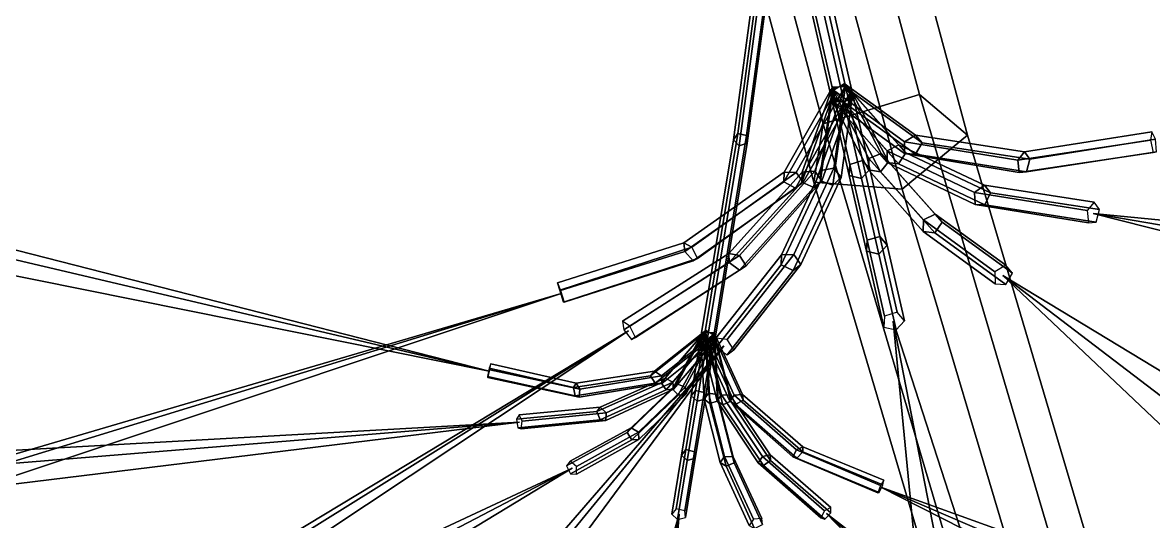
# Model space of a CAD drawing. Header units: metres. Extents: x -441 to 497, y -564 to 357.
# Drawn here: x -31.59 to 15.21, y -42.41 to -21.78 of the extents above; entities that cross this region are included whole.
import ezdxf

# ---------------------------------------------------------------- set-up
doc = ezdxf.new("R2010")
doc.units = ezdxf.units.M

msp = doc.modelspace()

# ---------------------------------------------------------------- linework, layer by layer
at = {"layer": 'Newplan_Intrnd', "color": 3}
for points in [[(1.1421, -8.3459, 76.5392), (5.5329, -24.7502, 88.327), (1.5445, -25.966, 88.1207), (-2.8462, -9.5617, 76.3329)], [(3.4028, -11.1777, 74.6094), (7.5099, -26.4394, 85.1502), (5.5329, -24.7502, 88.327), (1.1421, -8.3459, 76.5392)], [(-2.8462, -9.5617, 76.3329), (1.5445, -25.966, 88.1207), (1.1524, -28.3773, 84.8214), (-2.9545, -13.1156, 74.2806)], [(0.8854, -14.1086, 73.2215), (4.818, -28.6682, 82.996), (7.5099, -26.4394, 85.1502), (3.4028, -11.1777, 74.6094)], [(-2.9545, -13.1156, 74.2806), (1.1524, -28.3773, 84.8214), (4.818, -28.6682, 82.996), (0.8854, -14.1086, 73.2215)], [(5.5329, -24.7502, 88.327), (11.3164, -44.3018, 91.7356), (7.328, -45.5176, 91.5293), (1.5445, -25.966, 88.1207)], [(7.5099, -26.4394, 85.1502), (12.8574, -44.4548, 87.9335), (11.3164, -44.3018, 91.7356), (5.5329, -24.7502, 88.327)], [(1.5445, -25.966, 88.1207), (7.328, -45.5176, 91.5293), (6.4999, -46.3926, 87.6047), (1.1524, -28.3773, 84.8214)], [(4.818, -28.6682, 82.996), (9.8977, -45.7395, 85.3951), (12.8574, -44.4548, 87.9335), (7.5099, -26.4394, 85.1502)], [(1.1524, -28.3773, 84.8214), (6.4999, -46.3926, 87.6047), (9.8977, -45.7395, 85.3951), (4.818, -28.6682, 82.996)]]:
    msp.add_3dface(points, dxfattribs=at)
at = {"layer": 'Newplan_Leaf', "color": 3}
for points in [[(-39.8087, -29.7248, 353.3484), (-39.4734, -29.2499, 351.5005), (-12.2865, -36.1965, 351.414)], [(-39.8087, -29.7248, 353.3484), (-12.2865, -36.1965, 351.414), (-39.4734, -29.2499, 351.5005)], [(-12.2865, -36.1965, 351.414), (-39.5005, -30.7215, 355.1038), (-39.8087, -29.7248, 353.3484)], [(-12.2865, -36.1965, 351.414), (-39.8087, -29.7248, 353.3484), (-39.5005, -30.7215, 355.1038)], [(12.7146, -29.6716, 120.2053), (48.07955, -33.09981, 142.9326), (47.2615, -35.5729, 144.5677)], [(12.7146, -29.6716, 120.2053), (47.2615, -35.5729, 144.5677), (48.07955, -33.09981, 142.9326)], [(47.2615, -35.5729, 144.5677), (45.8129, -38.04538, 145.1171), (12.7146, -29.6716, 120.2053)], [(47.2615, -35.5729, 144.5677), (12.7146, -29.6716, 120.2053), (45.8129, -38.04538, 145.1171)], [(8.9747, -32.2447, 121.9629), (32.5363, -46.4929, 153.9128), (30.6701, -48.7726, 154.7954)], [(8.9747, -32.2447, 121.9629), (30.6701, -48.7726, 154.7954), (32.5363, -46.4929, 153.9128)], [(30.6701, -48.7726, 154.7954), (28.6062, -50.8079, 154.4624), (8.9747, -32.2447, 121.9629)], [(30.6701, -48.7726, 154.7954), (8.9747, -32.2447, 121.9629), (28.6062, -50.8079, 154.4624)], [(-9.3063, -32.9833, 114.4364), (-49.3099, -46.3103, 115.4649), (-50.0814, -45.4689, 112.609)], [(-9.3063, -32.9833, 114.4364), (-50.0814, -45.4689, 112.609), (-49.3099, -46.3103, 115.4649)], [(-50.0814, -45.4689, 112.609), (-49.6131, -44.8198, 109.8032), (-9.3063, -32.9833, 114.4364)], [(-50.0814, -45.4689, 112.609), (-9.3063, -32.9833, 114.4364), (-49.6131, -44.8198, 109.8032)], [(4.4442, -34.1284, 122.413), (11.6328, -56.3284, 157.5476), (9.1162, -58.092, 157.4238)], [(4.4442, -34.1284, 122.413), (9.1162, -58.092, 157.4238), (11.6328, -56.3284, 157.5476)], [(9.1162, -58.092, 157.4238), (6.8956, -59.4815, 156.1386), (4.4442, -34.1284, 122.413)], [(9.1162, -58.092, 157.4238), (4.4442, -34.1284, 122.413), (6.8956, -59.4815, 156.1386)], [(-40.9341, -55.9619, 131.1643), (-41.5698, -55.6715, 128.3315), (-6.5099, -34.5281, 117.8448)], [(-40.9341, -55.9619, 131.1643), (-6.5099, -34.5281, 117.8448), (-41.5698, -55.6715, 128.3315)], [(-6.5099, -34.5281, 117.8448), (-39.1025, -56.1517, 133.6277), (-40.9341, -55.9619, 131.1643)], [(-6.5099, -34.5281, 117.8448), (-40.9341, -55.9619, 131.1643), (-39.1025, -56.1517, 133.6277)], [(-24.03261, -61.3999, 146.4564), (-25.5878, -61.7062, 144.0067), (-2.5635, -35.1512, 120.5349)], [(-24.03261, -61.3999, 146.4564), (-2.5635, -35.1512, 120.5349), (-25.5878, -61.7062, 144.0067)], [(-2.5635, -35.1512, 120.5349), (-21.532, -60.7867, 148.1388), (-24.03261, -61.3999, 146.4564)], [(-2.5635, -35.1512, 120.5349), (-24.03261, -61.3999, 146.4564), (-21.532, -60.7867, 148.1388)], [(-37.1495, -40.4222, 364.1042), (-37.5652, -39.7859, 362.3223), (-11.03366, -38.3108, 353.3061)], [(-37.1495, -40.4222, 364.1042), (-11.03366, -38.3108, 353.3061), (-37.5652, -39.7859, 362.3223)], [(-11.03366, -38.3108, 353.3061), (-36.03905, -41.3603, 365.5382), (-37.1495, -40.4222, 364.1042)], [(-11.03366, -38.3108, 353.3061), (-37.1495, -40.4222, 364.1042), (-36.03905, -41.3603, 365.5382)], [(-28.5451, -50.4905, 372.2673), (-29.665, -49.9269, 370.7905), (-8.8535, -40.2122, 354.6693)], [(-28.5451, -50.4905, 372.2673), (-8.8535, -40.2122, 354.6693), (-29.665, -49.9269, 370.7905)], [(-8.8535, -40.2122, 354.6693), (-26.8246, -51.1193, 373.1697), (-28.5451, -50.4905, 372.2673)], [(-8.8535, -40.2122, 354.6693), (-28.5451, -50.4905, 372.2673), (-26.8246, -51.1193, 373.1697)], [(3.9311, -40.9921, 351.4087), (30.1456, -50.4529, 354.1446), (29.7165, -52.09027, 355.2869)], [(3.9311, -40.9921, 351.4087), (29.7165, -52.09027, 355.2869), (30.1456, -50.4529, 354.1446)], [(29.7165, -52.09027, 355.2869), (28.6166, -53.5283, 355.9761), (3.9311, -40.9921, 351.4087)], [(29.7165, -52.09027, 355.2869), (3.9311, -40.9921, 351.4087), (28.6166, -53.5283, 355.9761)], [(-7.972, -60.5237, 376.5474), (-9.7739, -60.4656, 375.8384), (-4.4186, -42.1083, 355.3026)], [(-7.972, -60.5237, 376.5474), (-4.4186, -42.1083, 355.3026), (-9.7739, -60.4656, 375.8384)], [(-4.4186, -42.1083, 355.3026), (-5.9376, -60.3589, 376.4875), (-7.972, -60.5237, 376.5474)], [(-4.4186, -42.1083, 355.3026), (-7.972, -60.5237, 376.5474), (-5.9376, -60.3589, 376.4875)], [(1.675, -42.08725, 353.322), (21.8659, -57.7712, 364.7472), (20.6531, -59.0613, 365.7643)], [(1.675, -42.08725, 353.322), (20.6531, -59.0613, 365.7643), (21.8659, -57.7712, 364.7472)], [(20.6531, -59.0613, 365.7643), (19.0234, -60.04317, 366.1286), (1.675, -42.08725, 353.322)], [(20.6531, -59.0613, 365.7643), (1.675, -42.08725, 353.322), (19.0234, -60.04317, 366.1286)]]:
    msp.add_3dface(points, dxfattribs=at)
at = {"layer": 'Newplan_Petiole', "color": 3}
for points in [[(-0.4735, -14.03157, 93.4052), (1.9251, -24.5128, 108.8046), (1.9061, -24.967, 108.4982), (-0.4831, -14.5297, 93.1765)], [(0.05911, -13.8692, 93.4328), (2.4577, -24.3505, 108.8321), (1.9251, -24.5128, 108.8046), (-0.4735, -14.03157, 93.4052)], [(0.3658, -14.2709, 93.2204), (2.755, -24.7083, 108.5421), (2.4577, -24.3505, 108.8321), (0.05911, -13.8692, 93.4328)], [(0.03263, -14.6767, 93.06294), (2.4161, -25.08718, 108.3369), (2.755, -24.7083, 108.5421), (0.3658, -14.2709, 93.2204)], [(-0.4831, -14.5297, 93.1765), (1.9061, -24.967, 108.4982), (2.4161, -25.08718, 108.3369), (0.03263, -14.6767, 93.06294)], [(-1.1145, -19.8418, 327.221), (-1.9886, -26.3684, 337.8105), (-2.1745, -26.6277, 337.6353), (-1.3034, -20.1279, 327.0988)], [(-0.7551, -19.9271, 327.1981), (-1.6291, -26.4537, 337.7876), (-1.9886, -26.3684, 337.8105), (-1.1145, -19.8418, 327.221)], [(-0.7305, -20.2639, 327.0623), (-1.6015, -26.7636, 337.5987), (-1.6291, -26.4537, 337.7876), (-0.7551, -19.9271, 327.1981)], [(-1.3034, -20.1279, 327.0988), (-2.1745, -26.6277, 337.6353), (-1.9366, -26.8705, 337.5051), (-1.06745, -20.3873, 327.0013)], [(-1.06745, -20.3873, 327.0013), (-1.9366, -26.8705, 337.5051), (-1.6015, -26.7636, 337.5987), (-0.7305, -20.2639, 327.0623)], [(2.4496, -24.3285, 108.7985), (3.9465, -27.1895, 113.3924), (3.4301, -27.3958, 113.4322), (1.9332, -24.5348, 108.8383)], [(2.4359, -24.3088, 108.7652), (4.6798, -26.834, 113.2506), (4.1908, -27.07977, 113.3569), (1.9469, -24.5545, 108.8715)], [(2.4169, -24.2917, 108.7331), (5.3592, -26.4265, 113.0128), (4.9082, -26.7063, 113.1833), (1.9659, -24.5716, 108.9036)], [(2.69, -24.6146, 108.3843), (5.6324, -26.7494, 112.664), (5.3592, -26.4265, 113.0128), (2.4169, -24.2917, 108.7331)], [(2.7203, -24.6418, 108.4354), (4.9642, -27.1671, 112.9208), (4.6798, -26.834, 113.2506), (2.4359, -24.3088, 108.7652)], [(2.7421, -24.6733, 108.4884), (4.2391, -27.5343, 113.0823), (3.9465, -27.1895, 113.3924), (2.4496, -24.3285, 108.7985)], [(1.9421, -24.4256, 108.6937), (-0.07773, -27.9592, 112.5621), (-0.08661, -28.3616, 112.1898), (1.9332, -24.828, 108.3215)], [(2.4406, -24.4377, 108.943), (0.4208, -27.9714, 112.8113), (-0.07773, -27.9592, 112.5621), (1.9421, -24.4256, 108.6937)], [(2.7279, -24.8473, 108.7188), (0.708, -28.381, 112.5871), (0.4208, -27.9714, 112.8113), (2.4406, -24.4377, 108.943)], [(1.9301, -24.4514, 108.7233), (0.6689, -27.9647, 112.918), (0.6528, -28.3825, 112.5634), (1.9141, -24.8691, 108.3686)], [(2.4527, -24.4119, 108.9134), (1.1914, -27.9253, 113.1082), (0.6689, -27.9647, 112.918), (1.9301, -24.4514, 108.7233)], [(2.4161, -25.08718, 108.3369), (1.1549, -28.6005, 112.5317), (1.4858, -28.3196, 112.8665), (2.747, -24.8062, 108.6717)], [(2.747, -24.8062, 108.6717), (1.4858, -28.3196, 112.8665), (1.1914, -27.9253, 113.1082), (2.4527, -24.4119, 108.9134)], [(1.9237, -24.4767, 108.7549), (1.4485, -27.8938, 113.1853), (1.4287, -28.3266, 112.8493), (1.9039, -24.9095, 108.4189)], [(2.459, -24.3865, 108.8819), (1.9837, -27.8036, 113.3123), (1.4485, -27.8938, 113.1853), (1.9237, -24.4767, 108.7549)], [(1.9251, -24.5128, 108.8046), (2.6426, -27.6477, 113.4076), (2.6236, -28.102, 113.1012), (1.9061, -24.967, 108.4982)], [(1.9332, -24.5348, 108.8383), (3.4301, -27.3958, 113.4322), (3.4159, -27.8631, 113.1458), (1.919, -25.00208, 108.5519)], [(2.4577, -24.3505, 108.8321), (3.1753, -27.4854, 113.4352), (2.6426, -27.6477, 113.4076), (1.9251, -24.5128, 108.8046)], [(1.9469, -24.5545, 108.8715), (4.1908, -27.07977, 113.3569), (4.1848, -27.5587, 113.0902), (1.9408, -25.03352, 108.6049)], [(2.4161, -25.08718, 108.3369), (1.9408, -28.5042, 112.7673), (2.2819, -28.1828, 113.0518), (2.7572, -24.7657, 108.6214)], [(1.9659, -24.5716, 108.9036), (4.9082, -26.7063, 113.1833), (4.9135, -27.1954, 112.9357), (1.9711, -25.06072, 108.656)], [(2.7572, -24.7657, 108.6214), (2.2819, -28.1828, 113.0518), (1.9837, -27.8036, 113.3123), (2.459, -24.3865, 108.8819)], [(2.4161, -25.08718, 108.3369), (5.3584, -27.2219, 112.6166), (5.6324, -26.7494, 112.664), (2.69, -24.6146, 108.3843)], [(2.4161, -25.08718, 108.3369), (4.66, -27.6124, 112.8223), (4.9642, -27.1671, 112.9208), (2.7203, -24.6418, 108.4354)], [(2.4161, -25.08718, 108.3369), (3.913, -27.9482, 112.9308), (4.2391, -27.5343, 113.0823), (2.7421, -24.6733, 108.4884)], [(2.4161, -25.08718, 108.3369), (3.1336, -28.2221, 112.9399), (3.4726, -27.8432, 113.1451), (2.755, -24.7083, 108.5421)], [(2.755, -24.7083, 108.5421), (3.4726, -27.8432, 113.1451), (3.1753, -27.4854, 113.4352), (2.4577, -24.3505, 108.8321)], [(1.9332, -24.828, 108.3215), (-0.08661, -28.3616, 112.1898), (0.3962, -28.6208, 112.2052), (2.4161, -25.08718, 108.3369)], [(2.4161, -25.08718, 108.3369), (0.3962, -28.6208, 112.2052), (0.708, -28.381, 112.5871), (2.7279, -24.8473, 108.7188)], [(1.9141, -24.8691, 108.3686), (0.6528, -28.3825, 112.5634), (1.1549, -28.6005, 112.5317), (2.4161, -25.08718, 108.3369)], [(1.9039, -24.9095, 108.4189), (1.4287, -28.3266, 112.8493), (1.9408, -28.5042, 112.7673), (2.4161, -25.08718, 108.3369)], [(1.9061, -24.967, 108.4982), (2.6236, -28.102, 113.1012), (3.1336, -28.2221, 112.9399), (2.4161, -25.08718, 108.3369)], [(1.919, -25.00208, 108.5519), (3.4159, -27.8631, 113.1458), (3.913, -27.9482, 112.9308), (2.4161, -25.08718, 108.3369)], [(1.9408, -25.03352, 108.6049), (4.1848, -27.5587, 113.0902), (4.66, -27.6124, 112.8223), (2.4161, -25.08718, 108.3369)], [(1.9711, -25.06072, 108.656), (4.9135, -27.1954, 112.9357), (5.3584, -27.2219, 112.6166), (2.4161, -25.08718, 108.3369)], [(-1.9886, -26.3684, 337.8105), (-3.336, -34.5478, 347.1261), (-3.5166, -34.7718, 346.9031), (-2.1745, -26.6277, 337.6353)], [(-2.1745, -26.6277, 337.6353), (-3.5166, -34.7718, 346.9031), (-3.2755, -34.993, 346.7437), (-1.9366, -26.8705, 337.5051)], [(-1.6291, -26.4537, 337.7876), (-2.9766, -34.6331, 347.1032), (-3.336, -34.5478, 347.1261), (-1.9886, -26.3684, 337.8105)], [(-1.6015, -26.7636, 337.5987), (-2.9436, -34.9077, 346.8666), (-2.9766, -34.6331, 347.1032), (-1.6291, -26.4537, 337.7876)], [(5.3592, -26.4265, 113.0128), (9.8773, -27.1193, 116.0647), (9.5945, -27.4629, 116.4005), (4.9082, -26.7063, 113.1833)], [(5.6324, -26.7494, 112.664), (10.1005, -27.4233, 115.6668), (9.8773, -27.1193, 116.0647), (5.3592, -26.4265, 113.0128)], [(9.8773, -27.1193, 116.0647), (15.1443, -26.2959, 117.4019), (15.08402, -26.6372, 117.8385), (9.5945, -27.4629, 116.4005)], [(9.5945, -27.4629, 116.4005), (15.08402, -26.6372, 117.8385), (15.2052, -27.1446, 117.67), (9.6497, -27.9709, 116.2021)], [(10.1005, -27.4233, 115.6668), (15.3014, -26.6005, 116.974), (15.1443, -26.2959, 117.4019), (9.8773, -27.1193, 116.0647)], [(9.9606, -27.9466, 115.7512), (15.3388, -27.1221, 117.1387), (15.3014, -26.6005, 116.974), (10.1005, -27.4233, 115.6668)], [(-1.9366, -26.8705, 337.5051), (-3.2755, -34.993, 346.7437), (-2.9436, -34.9077, 346.8666), (-1.6015, -26.7636, 337.5987)], [(4.1908, -27.07977, 113.3569), (7.8108, -28.8089, 117.4006), (7.8302, -29.3064, 117.171), (4.1848, -27.5587, 113.0902)], [(4.6798, -26.834, 113.2506), (8.214, -28.501, 117.1696), (7.8108, -28.8089, 117.4006), (4.1908, -27.07977, 113.3569)], [(4.9642, -27.1671, 112.9208), (8.473, -28.8156, 116.8028), (8.214, -28.501, 117.1696), (4.6798, -26.834, 113.2506)], [(4.9082, -26.7063, 113.1833), (9.5945, -27.4629, 116.4005), (9.6497, -27.9709, 116.2021), (4.9135, -27.1954, 112.9357)], [(5.3584, -27.2219, 112.6166), (9.9606, -27.9466, 115.7512), (10.1005, -27.4233, 115.6668), (5.6324, -26.7494, 112.664)], [(9.6497, -27.9709, 116.2021), (15.2052, -27.1446, 117.67), (15.3388, -27.1221, 117.1387), (9.9606, -27.9466, 115.7512)], [(3.1753, -27.4854, 113.4352), (3.8928, -30.6203, 118.0382), (3.3602, -30.7826, 118.0107), (2.6426, -27.6477, 113.4076)], [(3.4726, -27.8432, 113.1451), (4.1902, -30.9781, 117.7482), (3.8928, -30.6203, 118.0382), (3.1753, -27.4854, 113.4352)], [(3.4301, -27.3958, 113.4322), (5.6878, -29.9408, 117.9508), (5.6817, -30.4198, 117.6842), (3.4159, -27.8631, 113.1458)], [(3.9465, -27.1895, 113.3924), (6.1768, -29.6951, 117.8445), (5.6878, -29.9408, 117.9508), (3.4301, -27.3958, 113.4322)], [(3.913, -27.9482, 112.9308), (6.157, -30.4734, 117.4162), (6.4612, -30.02814, 117.5147), (4.2391, -27.5343, 113.0823)], [(4.2391, -27.5343, 113.0823), (6.4612, -30.02814, 117.5147), (6.1768, -29.6951, 117.8445), (3.9465, -27.1895, 113.3924)], [(4.1848, -27.5587, 113.0902), (7.8302, -29.3064, 117.171), (8.2371, -29.3105, 116.8037), (4.66, -27.6124, 112.8223)], [(4.66, -27.6124, 112.8223), (8.2371, -29.3105, 116.8037), (8.473, -28.8156, 116.8028), (4.9642, -27.1671, 112.9208)], [(4.9135, -27.1954, 112.9357), (9.6497, -27.9709, 116.2021), (9.9606, -27.9466, 115.7512), (5.3584, -27.2219, 112.6166)], [(0.4208, -27.9714, 112.8113), (-3.8935, -31.07138, 115.0182), (-4.2284, -30.8878, 114.6121), (-0.07773, -27.9592, 112.5621)], [(-0.07773, -27.9592, 112.5621), (-4.2284, -30.8878, 114.6121), (-4.1887, -31.2393, 114.1933), (-0.08661, -28.3616, 112.1898)], [(0.708, -28.381, 112.5871), (-3.6548, -31.5318, 114.8407), (-3.8935, -31.07138, 115.0182), (0.4208, -27.9714, 112.8113)], [(1.1914, -27.9253, 113.1082), (-1.9195, -31.4104, 116.4011), (-2.362, -31.3216, 116.0738), (0.6689, -27.9647, 112.918)], [(0.6689, -27.9647, 112.918), (-2.362, -31.3216, 116.0738), (-2.3542, -31.7013, 115.6784), (0.6528, -28.3825, 112.5634)], [(1.4858, -28.3196, 112.8665), (-1.6489, -31.8427, 116.2001), (-1.9195, -31.4104, 116.4011), (1.1914, -27.9253, 113.1082)], [(1.4485, -27.8938, 113.1853), (-0.1848, -31.3886, 117.1811), (-0.1976, -31.7987, 116.8175), (1.4287, -28.3266, 112.8493)], [(1.9837, -27.8036, 113.3123), (0.3271, -31.3749, 117.4014), (-0.1848, -31.3886, 117.1811), (1.4485, -27.8938, 113.1853)], [(2.2819, -28.1828, 113.0518), (0.6183, -31.7769, 117.1686), (0.3271, -31.3749, 117.4014), (1.9837, -27.8036, 113.3123)], [(2.6426, -27.6477, 113.4076), (3.3602, -30.7826, 118.0107), (3.3412, -31.2369, 117.7043), (2.6236, -28.102, 113.1012)], [(3.1336, -28.2221, 112.9399), (3.8512, -31.357, 117.543), (4.1902, -30.9781, 117.7482), (3.4726, -27.8432, 113.1451)], [(3.4159, -27.8631, 113.1458), (5.6817, -30.4198, 117.6842), (6.157, -30.4734, 117.4162), (3.913, -27.9482, 112.9308)], [(-0.08661, -28.3616, 112.1898), (-4.1887, -31.2393, 114.1933), (-3.8362, -31.6351, 114.3337), (0.3962, -28.6208, 112.2052)], [(0.3962, -28.6208, 112.2052), (-3.8362, -31.6351, 114.3337), (-3.6548, -31.5318, 114.8407), (0.708, -28.381, 112.5871)], [(0.6528, -28.3825, 112.5634), (-2.3542, -31.7013, 115.6784), (-1.9161, -32.02155, 115.756), (1.1549, -28.6005, 112.5317)], [(1.1549, -28.6005, 112.5317), (-1.9161, -32.02155, 115.756), (-1.6489, -31.8427, 116.2001), (1.4858, -28.3196, 112.8665)], [(1.4287, -28.3266, 112.8493), (-0.1976, -31.7987, 116.8175), (0.2958, -32.0373, 116.8098), (1.9408, -28.5042, 112.7673)], [(1.9408, -28.5042, 112.7673), (0.2958, -32.0373, 116.8098), (0.6183, -31.7769, 117.1686), (2.2819, -28.1828, 113.0518)], [(2.6236, -28.102, 113.1012), (3.3412, -31.2369, 117.7043), (3.8512, -31.357, 117.543), (3.1336, -28.2221, 112.9399)], [(8.214, -28.501, 117.1696), (12.756, -29.2079, 120.2518), (12.4731, -29.5514, 120.5876), (7.8108, -28.8089, 117.4006)], [(8.473, -28.8156, 116.8028), (12.9791, -29.5118, 119.8539), (12.756, -29.2079, 120.2518), (8.214, -28.501, 117.1696)], [(7.8108, -28.8089, 117.4006), (12.4731, -29.5514, 120.5876), (12.5283, -30.05954, 120.3891), (7.8302, -29.3064, 117.171)], [(8.2371, -29.3105, 116.8037), (12.8393, -30.03519, 119.9383), (12.9791, -29.5118, 119.8539), (8.473, -28.8156, 116.8028)], [(7.8302, -29.3064, 117.171), (12.5283, -30.05954, 120.3891), (12.8393, -30.03519, 119.9383), (8.2371, -29.3105, 116.8037)], [(5.6878, -29.9408, 117.9508), (8.6491, -32.09265, 122.2626), (8.6544, -32.5817, 122.015), (5.6817, -30.4198, 117.6842)], [(6.1768, -29.6951, 117.8445), (9.1001, -31.8128, 122.0921), (8.6491, -32.09265, 122.2626), (5.6878, -29.9408, 117.9508)], [(6.4612, -30.02814, 117.5147), (9.3733, -32.1357, 121.7433), (9.1001, -31.8128, 122.0921), (6.1768, -29.6951, 117.8445)], [(5.6817, -30.4198, 117.6842), (8.6544, -32.5817, 122.015), (9.09939, -32.6082, 121.6959), (6.157, -30.4734, 117.4162)], [(6.157, -30.4734, 117.4162), (9.09939, -32.6082, 121.6959), (9.3733, -32.1357, 121.7433), (6.4612, -30.02814, 117.5147)], [(-3.8935, -31.07138, 115.0182), (-9.3642, -32.8449, 114.8796), (-9.4485, -32.5377, 114.422), (-4.2284, -30.8878, 114.6121)], [(-4.2284, -30.8878, 114.6121), (-9.4485, -32.5377, 114.422), (-9.3344, -32.8525, 113.9879), (-4.1887, -31.2393, 114.1933)], [(3.3602, -30.7826, 118.0107), (4.0778, -33.9176, 122.6137), (4.0588, -34.3718, 122.3073), (3.3412, -31.2369, 117.7043)], [(3.8928, -30.6203, 118.0382), (4.6104, -33.7552, 122.6413), (4.0778, -33.9176, 122.6137), (3.3602, -30.7826, 118.0107)], [(4.1902, -30.9781, 117.7482), (4.9077, -34.113, 122.3512), (4.6104, -33.7552, 122.6413), (3.8928, -30.6203, 118.0382)], [(-3.6548, -31.5318, 114.8407), (-9.2, -33.3421, 114.7173), (-9.3642, -32.8449, 114.8796), (-3.8935, -31.07138, 115.0182)], [(-4.1887, -31.2393, 114.1933), (-9.3344, -32.8525, 113.9879), (-9.1817, -33.3468, 114.1694), (-3.8362, -31.6351, 114.3337)], [(-1.9195, -31.4104, 116.4011), (-6.4584, -34.3387, 118.2696), (-6.7615, -34.1337, 117.849), (-2.362, -31.3216, 116.0738)], [(-2.362, -31.3216, 116.0738), (-6.7615, -34.1337, 117.849), (-6.7124, -34.4788, 117.4258), (-2.3542, -31.7013, 115.6784)], [(3.3412, -31.2369, 117.7043), (4.0588, -34.3718, 122.3073), (4.5688, -34.4919, 122.146), (3.8512, -31.357, 117.543)], [(3.8512, -31.357, 117.543), (4.5688, -34.4919, 122.146), (4.9077, -34.113, 122.3512), (4.1902, -30.9781, 117.7482)], [(-3.8362, -31.6351, 114.3337), (-9.1817, -33.3468, 114.1694), (-9.2, -33.3421, 114.7173), (-3.6548, -31.5318, 114.8407)], [(-2.3542, -31.7013, 115.6784), (-6.7124, -34.4788, 117.4258), (-6.3853, -34.8917, 117.5778), (-1.9161, -32.02155, 115.756)], [(-1.6489, -31.8427, 116.2001), (-6.2292, -34.8056, 118.0963), (-6.4584, -34.3387, 118.2696), (-1.9195, -31.4104, 116.4011)], [(0.3271, -31.3749, 117.4014), (-2.4318, -34.891, 120.9008), (-2.8955, -34.8275, 120.598), (-0.1848, -31.3886, 117.1811)], [(-0.1848, -31.3886, 117.1811), (-2.8955, -34.8275, 120.598), (-2.894, -35.2146, 120.2098), (-0.1976, -31.7987, 116.8175)], [(-0.1976, -31.7987, 116.8175), (-2.894, -35.2146, 120.2098), (-2.4389, -35.5147, 120.2679), (0.2958, -32.0373, 116.8098)], [(0.2958, -32.0373, 116.8098), (-2.4389, -35.5147, 120.2679), (-2.1549, -35.3158, 120.6926), (0.6183, -31.7769, 117.1686)], [(0.6183, -31.7769, 117.1686), (-2.1549, -35.3158, 120.6926), (-2.4318, -34.891, 120.9008), (0.3271, -31.3749, 117.4014)], [(-1.9161, -32.02155, 115.756), (-6.3853, -34.8917, 117.5778), (-6.2292, -34.8056, 118.0963), (-1.6489, -31.8427, 116.2001)], [(-3.3028, -34.4934, 347.0565), (-5.4381, -36.1984, 349.5928), (-5.5989, -36.3901, 349.3285), (-3.4637, -34.6852, 346.7922)], [(-3.00984, -34.6874, 347.1728), (-5.145, -36.3923, 349.7091), (-5.4381, -36.1984, 349.5928), (-3.3028, -34.4934, 347.0565)], [(-3.3168, -34.5069, 347.0756), (-4.9958, -36.48, 349.7564), (-5.165, -36.6798, 349.5034), (-3.4859, -34.7067, 346.8226)], [(-2.9958, -34.6739, 347.1537), (-4.6749, -36.647, 349.8345), (-4.9958, -36.48, 349.7564), (-3.3168, -34.5069, 347.0756)], [(-3.3273, -34.5222, 347.0955), (-4.5138, -36.7207, 349.8628), (-4.6892, -36.9295, 349.6217), (-3.5026, -34.731, 346.8544)], [(-2.9853, -34.6586, 347.1337), (-4.1719, -36.8572, 349.901), (-4.5138, -36.7207, 349.8628), (-3.3273, -34.5222, 347.0955)], [(-3.336, -34.5478, 347.1261), (-3.7391, -36.994, 349.9105), (-3.9197, -37.218, 349.6875), (-3.5166, -34.7718, 346.9031)], [(-2.9766, -34.6331, 347.1032), (-3.3797, -37.0793, 349.8876), (-3.7391, -36.994, 349.9105), (-3.336, -34.5478, 347.1261)], [(-3.337, -34.566, 347.1462), (-3.2045, -37.1118, 349.8666), (-3.3857, -37.3467, 349.6557), (-3.5182, -34.8009, 346.9353)], [(-3.3341, -34.5848, 347.1657), (-2.6689, -37.1751, 349.7632), (-2.8483, -37.4212, 349.5638), (-3.5135, -34.8309, 346.9663)], [(-3.3273, -34.6038, 347.1841), (-2.1438, -37.1824, 349.6025), (-2.3191, -37.4397, 349.414), (-3.5027, -34.8611, 346.9956)], [(-2.9436, -34.9077, 346.8666), (-3.3467, -37.3539, 349.651), (-3.3797, -37.0793, 349.8876), (-2.9766, -34.6331, 347.1032)], [(-2.9756, -34.6148, 347.083), (-2.8431, -37.1606, 349.8034), (-3.2045, -37.1118, 349.8666), (-3.337, -34.566, 347.1462)], [(-2.9785, -34.596, 347.0635), (-2.3133, -37.1862, 349.6611), (-2.6689, -37.1751, 349.7632), (-3.3341, -34.5848, 347.1657)], [(-2.9853, -34.577, 347.0452), (-1.8017, -37.1557, 349.4636), (-2.1438, -37.1824, 349.6025), (-3.3273, -34.6038, 347.1841)], [(-2.9575, -34.8184, 346.7742), (-1.7739, -37.3971, 349.1926), (-1.8017, -37.1557, 349.4636), (-2.9853, -34.577, 347.0452)], [(-2.9467, -34.8486, 346.8035), (-2.2815, -37.4389, 349.401), (-2.3133, -37.1862, 349.6611), (-2.9785, -34.596, 347.0635)], [(-2.9421, -34.8786, 346.8345), (-2.8095, -37.4244, 349.5549), (-2.8431, -37.1606, 349.8034), (-2.9756, -34.6148, 347.083)], [(-3.4637, -34.6852, 346.7922), (-5.5989, -36.3901, 349.3285), (-5.4107, -36.6979, 349.2801), (-3.2755, -34.993, 346.7437)], [(-3.2755, -34.993, 346.7437), (-5.4107, -36.6979, 349.2801), (-5.1318, -36.6993, 349.5139), (-2.9966, -34.9943, 346.9776)], [(-3.4859, -34.7067, 346.8226), (-5.165, -36.6798, 349.5034), (-4.9545, -36.9661, 349.4245), (-3.2755, -34.993, 346.7437)], [(-2.9966, -34.9943, 346.9776), (-5.1318, -36.6993, 349.5139), (-5.145, -36.3923, 349.7091), (-3.00984, -34.6874, 347.1728)], [(-3.2755, -34.993, 346.7437), (-4.9545, -36.9661, 349.4245), (-4.6534, -36.9459, 349.628), (-2.9743, -34.9728, 346.9471)], [(-3.5026, -34.731, 346.8544), (-4.6892, -36.9295, 349.6217), (-4.462, -37.1915, 349.511), (-3.2755, -34.993, 346.7437)], [(-2.9743, -34.9728, 346.9471), (-4.6534, -36.9459, 349.628), (-4.6749, -36.647, 349.8345), (-2.9958, -34.6739, 347.1537)], [(-3.2755, -34.993, 346.7437), (-4.462, -37.1915, 349.511), (-4.1441, -37.147, 349.6826), (-2.9576, -34.9485, 346.9153)], [(-2.9576, -34.9485, 346.9153), (-4.1441, -37.147, 349.6826), (-4.1719, -36.8572, 349.901), (-2.9853, -34.6586, 347.1337)], [(-3.5166, -34.7718, 346.9031), (-3.9197, -37.218, 349.6875), (-3.6785, -37.4392, 349.5281), (-3.2755, -34.993, 346.7437)], [(-3.2755, -34.993, 346.7437), (-3.6785, -37.4392, 349.5281), (-3.3467, -37.3539, 349.651), (-2.9436, -34.9077, 346.8666)], [(-3.5182, -34.8009, 346.9353), (-3.3857, -37.3467, 349.6557), (-3.1429, -37.5388, 349.4641), (-3.2755, -34.993, 346.7437)], [(-3.5135, -34.8309, 346.9663), (-2.8483, -37.4212, 349.5638), (-2.6102, -37.5832, 349.3412), (-3.2755, -34.993, 346.7437)], [(-3.5027, -34.8611, 346.9956), (-2.3191, -37.4397, 349.414), (-2.09193, -37.5716, 349.1621), (-3.2755, -34.993, 346.7437)], [(-3.2755, -34.993, 346.7437), (-2.09193, -37.5716, 349.1621), (-1.7739, -37.3971, 349.1926), (-2.9575, -34.8184, 346.7742)], [(-3.2755, -34.993, 346.7437), (-2.6102, -37.5832, 349.3412), (-2.2815, -37.4389, 349.401), (-2.9467, -34.8486, 346.8035)], [(-3.2755, -34.993, 346.7437), (-3.1429, -37.5388, 349.4641), (-2.8095, -37.4244, 349.5549), (-2.9421, -34.8786, 346.8345)], [(-8.6794, -36.69, 351.1676), (-12.2179, -35.8948, 351.4413), (-12.2824, -36.07144, 351.1296), (-8.7979, -36.8644, 350.8709)], [(-8.5289, -36.9421, 351.3929), (-12.249, -36.1397, 351.7171), (-12.2179, -35.8948, 351.4413), (-8.6794, -36.69, 351.1676)], [(-8.7979, -36.8644, 350.8709), (-12.2824, -36.07144, 351.1296), (-12.3526, -36.4198, 351.2083), (-8.7233, -37.2186, 350.9094)], [(-8.7233, -37.2186, 350.9094), (-12.3526, -36.4198, 351.2083), (-12.3321, -36.4617, 351.5692), (-8.558, -37.2664, 351.2301)], [(-8.558, -37.2664, 351.2301), (-12.3321, -36.4617, 351.5692), (-12.249, -36.1397, 351.7171), (-8.5289, -36.9421, 351.3929)], [(-5.4381, -36.1984, 349.5928), (-8.6794, -36.69, 351.1676), (-8.7979, -36.8644, 350.8709), (-5.5989, -36.3901, 349.3285)], [(-5.5989, -36.3901, 349.3285), (-8.7979, -36.8644, 350.8709), (-8.7233, -37.2186, 350.9094), (-5.4107, -36.6979, 349.2801)], [(-5.145, -36.3923, 349.7091), (-8.5289, -36.9421, 351.3929), (-8.6794, -36.69, 351.1676), (-5.4381, -36.1984, 349.5928)], [(-5.1318, -36.6993, 349.5139), (-8.558, -37.2664, 351.2301), (-8.5289, -36.9421, 351.3929), (-5.145, -36.3923, 349.7091)], [(-4.9958, -36.48, 349.7564), (-7.6851, -37.6859, 351.9291), (-7.8301, -37.8681, 351.6492), (-5.165, -36.6798, 349.5034)], [(-4.6749, -36.647, 349.8345), (-7.4457, -37.9122, 352.0978), (-7.6851, -37.6859, 351.9291), (-4.9958, -36.48, 349.7564)], [(-5.4107, -36.6979, 349.2801), (-8.7233, -37.2186, 350.9094), (-8.558, -37.2664, 351.2301), (-5.1318, -36.6993, 349.5139)], [(-5.165, -36.6798, 349.5034), (-7.8301, -37.8681, 351.6492), (-7.6846, -38.2016, 351.6425), (-4.9545, -36.9661, 349.4245)], [(-4.9545, -36.9661, 349.4245), (-7.6846, -38.2016, 351.6425), (-7.4484, -38.2288, 351.9181), (-4.6534, -36.9459, 349.628)], [(-4.6534, -36.9459, 349.628), (-7.4484, -38.2288, 351.9181), (-7.4457, -37.9122, 352.0978), (-4.6749, -36.647, 349.8345)], [(-4.5138, -36.7207, 349.8628), (-6.4091, -38.5425, 352.4488), (-6.5743, -38.7381, 352.1901), (-4.6892, -36.9295, 349.6217)], [(-4.6892, -36.9295, 349.6217), (-6.5743, -38.7381, 352.1901), (-6.3743, -39.03557, 352.1266), (-4.462, -37.1915, 349.511)], [(-4.1719, -36.8572, 349.901), (-6.1013, -38.7234, 352.5463), (-6.4091, -38.5425, 352.4488), (-4.5138, -36.7207, 349.8628)], [(-4.1441, -37.147, 349.6826), (-6.08369, -39.02656, 352.3455), (-6.1013, -38.7234, 352.5463), (-4.1719, -36.8572, 349.901)], [(-4.462, -37.1915, 349.511), (-6.3743, -39.03557, 352.1266), (-6.08369, -39.02656, 352.3455), (-4.1441, -37.147, 349.6826)], [(-3.7391, -36.994, 349.9105), (-4.1422, -39.4402, 352.6949), (-4.3227, -39.6642, 352.4719), (-3.9197, -37.218, 349.6875)], [(-3.9197, -37.218, 349.6875), (-4.3227, -39.6642, 352.4719), (-4.08167, -39.8854, 352.3125), (-3.6785, -37.4392, 349.5281)], [(-3.3797, -37.0793, 349.8876), (-3.7827, -39.5255, 352.672), (-4.1422, -39.4402, 352.6949), (-3.7391, -36.994, 349.9105)], [(-3.6785, -37.4392, 349.5281), (-4.08167, -39.8854, 352.3125), (-3.7498, -39.8001, 352.4354), (-3.3467, -37.3539, 349.651)], [(-3.3467, -37.3539, 349.651), (-3.7498, -39.8001, 352.4354), (-3.7827, -39.5255, 352.672), (-3.3797, -37.0793, 349.8876)], [(-3.2045, -37.1118, 349.8666), (-2.5363, -39.7209, 352.4836), (-2.7157, -39.9669, 352.2842), (-3.3857, -37.3467, 349.6557)], [(-3.3857, -37.3467, 349.6557), (-2.7157, -39.9669, 352.2842), (-2.4777, -40.129, 352.0616), (-3.1429, -37.5388, 349.4641)], [(-2.8431, -37.1606, 349.8034), (-2.1807, -39.732, 352.3815), (-2.5363, -39.7209, 352.4836), (-3.2045, -37.1118, 349.8666)], [(-3.1429, -37.5388, 349.4641), (-2.4777, -40.129, 352.0616), (-2.1489, -39.9847, 352.1214), (-2.8095, -37.4244, 349.5549)], [(-2.6689, -37.1751, 349.7632), (-0.9753, -39.7239, 351.9854), (-1.1445, -39.9923, 351.807), (-2.8483, -37.4212, 349.5638)], [(-2.8483, -37.4212, 349.5638), (-1.1445, -39.9923, 351.807), (-0.9339, -40.09453, 351.5282), (-2.6102, -37.5832, 349.3412)], [(-2.8095, -37.4244, 349.5549), (-2.1489, -39.9847, 352.1214), (-2.1807, -39.732, 352.3815), (-2.8431, -37.1606, 349.8034)], [(-2.3133, -37.1862, 349.6611), (-0.6542, -39.6599, 351.8128), (-0.9753, -39.7239, 351.9854), (-2.6689, -37.1751, 349.7632)], [(-2.6102, -37.5832, 349.3412), (-0.9339, -40.09453, 351.5282), (-0.6327, -39.8903, 351.5318), (-2.2815, -37.4389, 349.401)], [(-2.1438, -37.1824, 349.6025), (0.4406, -39.4519, 351.2353), (0.2899, -39.7409, 351.0733), (-2.3191, -37.4397, 349.414)], [(-2.3191, -37.4397, 349.414), (0.2899, -39.7409, 351.0733), (0.451, -39.7876, 350.7502), (-2.09193, -37.5716, 349.1621)], [(-2.2815, -37.4389, 349.401), (-0.6327, -39.8903, 351.5318), (-0.6542, -39.6599, 351.8128), (-2.3133, -37.1862, 349.6611)], [(-1.8017, -37.1557, 349.4636), (0.6996, -39.3182, 351.007), (0.4406, -39.4519, 351.2353), (-2.1438, -37.1824, 349.6025)], [(-2.09193, -37.5716, 349.1621), (0.451, -39.7876, 350.7502), (0.7027, -39.5279, 350.7095), (-1.7739, -37.3971, 349.1926)], [(-1.7739, -37.3971, 349.1926), (0.7027, -39.5279, 350.7095), (0.6996, -39.3182, 351.007), (-1.8017, -37.1557, 349.4636)], [(-7.6851, -37.6859, 351.9291), (-11.04351, -38.00391, 353.353), (-11.1547, -38.1774, 353.053), (-7.8301, -37.8681, 351.6492)], [(-7.8301, -37.8681, 351.6492), (-11.1547, -38.1774, 353.053), (-11.09974, -38.5341, 353.1004), (-7.6846, -38.2016, 351.6425)], [(-7.4457, -37.9122, 352.0978), (-10.9176, -38.2592, 353.5897), (-11.04351, -38.00391, 353.353), (-7.6851, -37.6859, 351.9291)], [(-7.6846, -38.2016, 351.6425), (-11.09974, -38.5341, 353.1004), (-10.954, -38.5843, 353.4302), (-7.4484, -38.2288, 351.9181)], [(-7.4484, -38.2288, 351.9181), (-10.954, -38.5843, 353.4302), (-10.9176, -38.2592, 353.5897), (-7.4457, -37.9122, 352.0978)], [(-6.4091, -38.5425, 352.4488), (-8.9298, -39.9245, 354.7585), (-9.08045, -40.1095, 354.4836), (-6.5743, -38.7381, 352.1901)], [(-6.5743, -38.7381, 352.1901), (-9.08045, -40.1095, 354.4836), (-8.9195, -40.4354, 354.4636), (-6.3743, -39.03557, 352.1266)], [(-6.1013, -38.7234, 352.5463), (-8.671, -40.1412, 354.9106), (-8.9298, -39.9245, 354.7585), (-6.4091, -38.5425, 352.4488)], [(-6.08369, -39.02656, 352.3455), (-8.668, -40.4549, 354.726), (-8.671, -40.1412, 354.9106), (-6.1013, -38.7234, 352.5463)], [(-6.3743, -39.03557, 352.1266), (-8.9195, -40.4354, 354.4636), (-8.668, -40.4549, 354.726), (-6.08369, -39.02656, 352.3455)], [(-4.1422, -39.4402, 352.6949), (-4.5453, -41.8864, 355.4792), (-4.7258, -42.1104, 355.2563), (-4.3227, -39.6642, 352.4719)], [(-4.3227, -39.6642, 352.4719), (-4.7258, -42.1104, 355.2563), (-4.4847, -42.3316, 355.0969), (-4.08167, -39.8854, 352.3125)], [(-3.7827, -39.5255, 352.672), (-4.1858, -41.9717, 355.4564), (-4.5453, -41.8864, 355.4792), (-4.1422, -39.4402, 352.6949)], [(-3.7498, -39.8001, 352.4354), (-4.1529, -42.2464, 355.2198), (-4.1858, -41.9717, 355.4564), (-3.7827, -39.5255, 352.672)], [(-2.5363, -39.7209, 352.4836), (-1.346, -42.3185, 354.9204), (-1.5214, -42.5758, 354.7319), (-2.7157, -39.9669, 352.2842)], [(-2.1807, -39.732, 352.3815), (-1.00398, -42.2918, 354.7815), (-1.346, -42.3185, 354.9204), (-2.5363, -39.7209, 352.4836)], [(-2.1489, -39.9847, 352.1214), (-0.9762, -42.5332, 354.5105), (-1.00398, -42.2918, 354.7815), (-2.1807, -39.732, 352.3815)], [(-0.9753, -39.7239, 351.9854), (1.5986, -41.9747, 353.6013), (1.4479, -42.2637, 353.4394), (-1.1445, -39.9923, 351.807)], [(-0.6542, -39.6599, 351.8128), (1.8576, -41.8411, 353.3731), (1.5986, -41.9747, 353.6013), (-0.9753, -39.7239, 351.9854)], [(-0.6327, -39.8903, 351.5318), (1.8607, -42.05078, 353.0756), (1.8576, -41.8411, 353.3731), (-0.6542, -39.6599, 351.8128)], [(0.4406, -39.4519, 351.2353), (3.9211, -40.9202, 351.7108), (3.8098, -41.2334, 351.5623), (0.2899, -39.7409, 351.0733)], [(0.2899, -39.7409, 351.0733), (3.8098, -41.2334, 351.5623), (3.865, -41.2154, 351.203), (0.451, -39.7876, 350.7502)], [(0.6996, -39.3182, 351.007), (4.0473, -40.7054, 351.4371), (3.9211, -40.9202, 351.7108), (0.4406, -39.4519, 351.2353)], [(0.451, -39.7876, 350.7502), (3.865, -41.2154, 351.203), (4.01096, -40.8909, 351.126), (0.7027, -39.5279, 350.7095)], [(0.7027, -39.5279, 350.7095), (4.01096, -40.8909, 351.126), (4.0473, -40.7054, 351.4371), (0.6996, -39.3182, 351.007)], [(-4.08167, -39.8854, 352.3125), (-4.4847, -42.3316, 355.0969), (-4.1529, -42.2464, 355.2198), (-3.7498, -39.8001, 352.4354)], [(-2.7157, -39.9669, 352.2842), (-1.5214, -42.5758, 354.7319), (-1.2941, -42.7077, 354.4801), (-2.4777, -40.129, 352.0616)], [(-2.4777, -40.129, 352.0616), (-1.2941, -42.7077, 354.4801), (-0.9762, -42.5332, 354.5105), (-2.1489, -39.9847, 352.1214)], [(-1.1445, -39.9923, 351.807), (1.4479, -42.2637, 353.4394), (1.6089, -42.3105, 353.1163), (-0.9339, -40.09453, 351.5282)], [(-0.9339, -40.09453, 351.5282), (1.6089, -42.3105, 353.1163), (1.8607, -42.05078, 353.0756), (-0.6327, -39.8903, 351.5318)]]:
    msp.add_3dface(points, dxfattribs=at)

doc.saveas('drawing.dxf')
